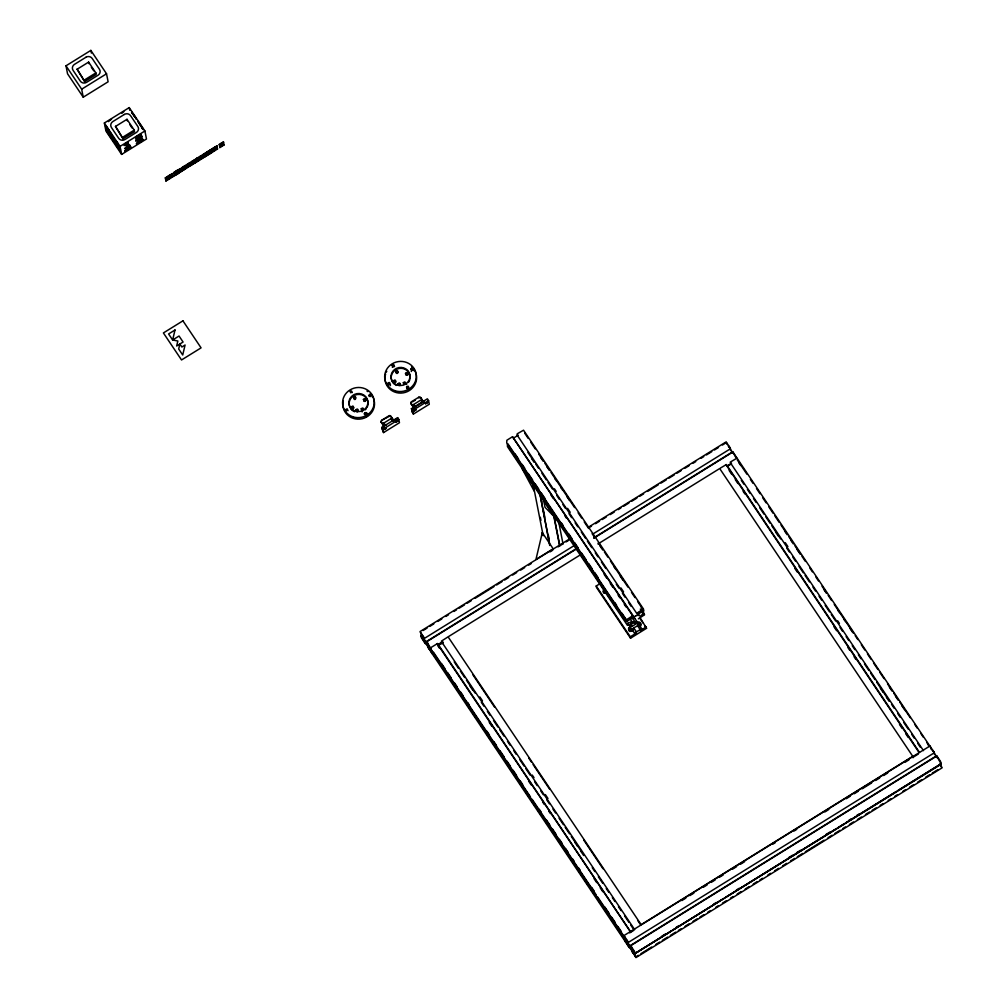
<?xml version="1.0" encoding="UTF-8"?>
<svg xmlns="http://www.w3.org/2000/svg" width="1008" height="1008" viewBox="0 0 1008 1008"><rect width="100%" height="100%" fill="white"/><g stroke="black" fill="none" stroke-linecap="round" stroke-linejoin="round"><path stroke-width="1.5" d="M423.814 637.283L420.55 632.268M424.885 642.751L421.268 636.187M430.895 648.95L427.266 642.361M627.732 941.321L624.38 936.193M628.816 946.764L625.162 940.199M634.813 952.963L634.448 951.502M733.282 452.705L734.693 455.238M937.201 756.743L938.612 759.251M130.599 146.651L130.586 146.891A2.583 0.756 -33.9 0 1 129.843 147.899L124.891 151.049L130.095 148.252A2.583 0.756 -33.9 0 0 130.826 147.256C124.954 147.911 133.157 144.61 128.747 145.391M346.235 410.773L347.105 409.865L348.05 410.672M365.929 400.604C365.362 396.761 361.481 402.255 365.387 401.335M369.193 396.547L370.289 395.653L370.969 396.673M392.339 367.303L393.196 366.131L394.582 366.584M405.594 374.359L406.766 373.124L408.013 374.522M646.279 626.9L640.13 630.706L639.954 629.748L641.68 628.677L639.274 625.086L633.704 627.82L631.285 630.491L630.038 629.899L630.454 628.803L631.663 628.891L634.511 633.125L636.237 632.054L636.426 632.999L630.29 636.804L630.554 638.203L646.544 628.299L640.156 617.778M632.079 630.416L631.071 629.282L630.164 630.529M637.762 625.54L638.467 624.582L639.601 624.96M386.354 428.287L384.275 429.559L386.366 428.161M414.061 410.999L416.203 409.664L414.124 411.075M637.573 612.725L642.877 609.361M640.345 616.127L643.658 613.368M542.304 532.615L535.941 559.478L553.165 548.806L542.304 532.615L542.795 535.147M350.494 392.641L351.338 391.961L352.246 392.54M366.66 414.792L365.816 413.545L365.098 414.88M390.398 385.661C391.394 383.116 386.669 383.985 388.483 386.001M406.841 388.584L407.988 387.652L409.198 388.445M141.044 134.681C131.809 144.887 146.21 132.086 139.217 135.185A5.279 1.55 -33.9 0 0 137.378 136.345L135.526 137.932L136.584 137.756C146.677 130.145 126.126 148.945 141.989 136.962L141.649 136.055L137.957 138.335M191.457 165.173L191.923 164.052L195.766 162.502M191.911 161.393L189.517 166.37L188.912 163.258L197.089 158.193L197.694 161.305L189.517 166.37L197.089 158.193M219.845 147.571L223.436 141.876L224.041 144.976L219.845 147.571L219.24 144.472L223.436 141.876M633.326 617.942L632.482 618.71M139.797 139.835C134.996 146.992 140.011 136.534 139.86 140.553M128.533 148.214L126.605 148.63M395.665 382.523C397.354 380.003 392.049 380.293 393.939 382.624M204.926 156.87L210.143 150.066L210.76 153.254L204.926 156.87L204.296 153.682L210.143 150.066M137.781 140.855L141.082 137.68L141.7 139.999L141.082 137.68M139.822 141.221L136.445 143.816L141.322 138.046M211.592 152.687L216.884 145.883L217.501 149.033L211.592 152.687L210.974 149.549L216.884 145.883M108.423 121.603L111.548 119.171M125.143 151.414L128.961 148.126L125.962 149.033L128.218 146.815L124.614 148.693L130.221 145.517L128.621 147.559M174.434 175.77L180.256 168.588L180.886 171.776L174.434 175.77L173.817 172.57L180.256 168.588M182.183 170.919L187.853 163.926L188.458 167.026L182.183 170.919L181.579 167.819L187.853 163.926M197.883 161.192L203.641 154.136L204.259 157.235L197.883 161.192L197.266 158.092L203.641 154.136M165.929 180.986L172.343 173.54L172.948 176.639L165.929 180.986L165.325 177.887L172.343 173.54M136.08 140.629C137 138.184 141.548 133.157 136.345 137.39L135.286 137.579L139.633 134.505M634.511 633.125L641.68 628.677M441.995 643.684L442.789 642.638M126.239 143.476L124.992 145.328L126.239 143.476L126.907 146.286L128.696 145.177L127.852 141.712L128.696 145.177M124.664 144.283L126.378 142.619L124.047 145.467L124.992 145.328M383.481 427.014L383.62 427.694M396.169 419.92L396.585 419.164L394.96 419.908M413.116 408.719L413.847 408.139M518.301 435.128L513.563 438.115M442.827 642.121L438.165 645.044M125.294 148.264L128.318 146.525L125.962 149.033M353.342 408.807C355.748 406.463 349.94 406.022 351.855 408.706M407.711 375.064L405.783 374.926M399.848 385.61C402.167 383.355 396.572 382.927 398.425 385.51M731.556 463.214L726.982 466.061M210.634 152.523L206.753 154.879L209.11 152.17L206.527 153.128L210.193 150.368L207.383 151.78L204.826 153.846L205.04 154.489L206.665 153.909L204.838 156.101A2.583 0.756 -33.9 0 0 205.758 156.076L210.748 153.077M125.597 147.319L128.255 145.631M383.733 426.812L384.552 426.346M127.84 148.806L124.891 151.049M169.684 175.178L167.139 177.017A4.12 1.21 -33.9 0 0 165.778 178.592L166.055 179.903A4.133 1.21 -33.9 0 0 167.744 179.613L170.554 178.126M185.22 165.564L182.083 167.983L182.083 168.664L183.38 168.336L182.108 170.188A2.457 0.718 -33.9 0 0 182.977 170.163L185.296 168.991M427.48 644.893L428.06 646.178M65.986 65.81L90.846 50.4L106.533 73.786L108.108 81.787L83.236 97.196L67.549 73.811L65.986 65.81L81.673 89.195L83.236 97.196M77.15 69.224L88.628 62.105L95.861 72.904L96.163 74.441L84.697 81.56L77.15 69.224L84.697 81.56M84.395 80.01L95.861 72.904M81.673 89.195L106.533 73.786M104.353 123.014L129.226 107.604L144.913 130.99L146.475 138.991L121.615 154.4L105.928 131.015L104.353 123.014L120.04 146.399L121.615 154.4M123.833 111.598L121.892 113.312M106.042 128.281L105.588 125.975L113.954 140.074L113.501 137.768L109.544 131.872L106.042 128.281L109.053 130.738M106.193 129.263L107.629 131.909M115.517 126.428L126.995 119.309L134.24 130.108L134.543 131.645L123.064 138.764L115.517 126.428L123.064 138.764M108.662 134.253C108.675 130.007 108.99 137.378 107.692 131.481L109.658 135.425L110.578 134.984L109.658 135.425M108.612 132.867L108.07 131.242L109.04 134.026M109.998 134.177L119.435 146.601L114.106 138.688M110.2 135.223L111.485 138.474L109.418 135.374L111.056 136.408M110.036 136.307L110.981 135.878M111.749 135.967L110.666 133.006M113.501 137.768L114.332 139.835M112.556 138.965C109.343 133.938 116.311 144.32 113.236 139.986L113.539 141.523L112.064 137.428M122.762 137.214L134.24 130.108M115.706 141.863L118.062 144.572M142.493 128.911L139.784 124.072M117.268 146.286L117.76 147.811L117.772 145.706L120.418 151.78L119.473 148.982M117.382 145.946L114.534 141.687L116.89 146.525L117.331 145.681M118.579 146.916L120.166 150.847L118.579 146.916L120.494 149.99M120.04 146.399L144.913 130.99M126.617 142.985L128.092 142.078M120.166 150.847L119.322 148.252L120.103 150.23M119.02 148.894L119.322 148.252M126.668 145.921L128.457 144.812M135.841 140.263L141.889 136.408M137.68 141.977L139.961 141.07L136.445 143.816M141.46 139.633L142.481 139.003L142.821 139.873L140.188 142.229L142.72 139.356M197.656 160.033L198.677 159.403L198.286 157.462M197.757 160.549L198.778 159.919L198.904 160.562M204.133 156.593L200.642 159.478M211.491 152.145C222.239 146.462 206.35 153.884 213.154 148.226A5.279 1.55 -33.9 0 1 214.994 147.105L216.997 146.311L213.343 149.373L217.413 148.567M364.241 413.62L365.791 412.663L367.403 413.444M364.329 414.112L365.879 413.154L367.504 413.935M366.03 416.632L367.567 415.674M413.759 408.177A3.755 3.566 -11.1 0 0 413.343 407.345L411.113 403.502A1.361 1.285 -11.1 0 1 411.529 401.713L418.799 397.215A1.361 1.285 -11.1 0 1 420.676 397.58L422.768 400.705A3.755 3.566 -11.1 0 0 424.204 401.94M383.922 426.674A3.755 3.566 -11.1 0 0 383.506 425.83L381.289 422.087A1.361 1.285 -11.1 0 1 381.717 420.298L388.987 415.8A1.361 1.285 -11.1 0 1 390.852 416.165L392.956 419.29A3.755 3.566 -11.1 0 0 394.38 420.525M393.7 420.613A3.755 3.566 -11.1 0 1 393.07 419.908L390.978 416.77A1.361 1.285 -11.1 0 0 389.101 416.405L381.717 420.298M412.889 401.663L415.309 400.163M385.207 425.263L383.758 423.108L390.802 418.748A8.933 1.046 58.2 0 0 392.755 420.903M415.031 406.678L413.582 404.523L420.613 400.163A8.606 1.008 58.2 0 0 422.894 402.507M411.466 408.668L427.379 398.815L428.589 400.604L429.295 404.233L413.381 414.086L411.466 408.668L413.381 414.086M381.692 427.518L397.606 417.652L398.815 419.454L399.458 422.717L383.544 432.583L381.692 427.518L383.544 432.583M423.02 401.953L415.976 406.312A8.606 1.008 58.2 0 1 416.002 406.741M412.675 410.47L428.589 400.604M382.901 429.307L398.815 419.454M512.581 436.829L632.848 615.334L631.235 617.803M540.2 494.815L549.713 545.479M569.747 538.801L420.071 631.55L421.949 635.922M588.458 527.197L726.113 441.895L730.283 448.069L730.409 448.774L592.767 534.076M423.121 630.529L427.127 628.047M429.799 626.384L433.818 623.902M437.825 621.419L441.832 618.937M445.838 616.455L448.51 614.792M453.865 611.478L456.536 609.827M459.207 608.164L464.549 604.85M467.221 603.2L471.227 600.718M475.247 598.235L493.945 586.631M496.629 584.98L501.971 581.666M504.643 580.016L508.649 577.521M512.656 575.039L516.663 572.557M520.682 570.074L524.689 567.592M528.696 565.11L531.367 563.447M550.078 551.855L552.749 550.192M558.092 546.878L562.111 544.396M566.118 541.913L568.789 540.263M588.836 527.839L591.507 526.176M595.514 523.694L599.521 521.212M602.204 519.548L606.211 517.066M610.218 514.584L614.225 512.102M618.232 509.62L620.903 507.956M623.587 506.306L628.929 502.992M631.6 501.329L636.943 498.028M639.614 496.364L643.621 493.882M647.64 491.4L658.325 484.772M660.996 483.109L666.351 479.808M669.022 478.145L674.365 474.831M677.036 473.18L681.043 470.698M685.049 468.203L689.069 465.721M693.076 463.239L695.747 461.588M701.089 458.275L703.76 456.611M706.432 454.961L711.787 451.647M714.458 449.984L718.465 447.502M722.471 445.019L726.478 442.537L726.793 444.163M574.056 545.668L424.381 638.417L423.272 636.804M576.387 548.629L426.699 641.39L428.148 644.465M593.75 537.869L732.74 451.735L934.34 752.774L628.299 942.43L627.203 940.817M576.589 548.856L426.913 641.605M593.964 538.083L732.955 451.962M447.325 637.321L441.466 641.101L441.605 641.806L634.662 929.628M580.545 554.753L448.094 636.842L641.151 924.664L912.757 756.34L719.699 468.531L597.946 543.98M720.455 468.052L726.377 464.537L919.435 752.359M437.573 644.818L441.592 642.335M439.349 644.843L443.356 642.361M728.003 465.961L730.687 464.297M630.554 638.203L596.484 587.399L596.207 586.001L599.886 583.72M633.465 617.161L632.407 618.295M635.758 615.737L633.49 617.274M641.567 612.511L643.835 610.949L643.432 608.933L523.543 430.202L517.217 433.805L517.003 434.876L636.892 613.62L638.795 612.599M638.215 615.157L637.283 615.485M629.987 622.377L631.159 621.81M628.173 625.162L633.679 621.747M638.341 618.849L644.553 614.779L642.424 610.054M635.153 618.95L636.854 621.482L631.285 624.217L629.672 625.93L631.411 624.859L631.6 625.804L629.622 627.026A2.268 2.155 -11.1 0 0 628.916 630.013A2.268 2.155 -11.1 0 0 632.041 630.617L634.007 629.408M636.854 621.482L635.128 622.553L635.305 623.511L637.283 622.289A2.268 2.155 -11.1 0 1 640.395 622.894A2.268 2.155 -11.1 0 1 639.689 625.88L639.841 626.648A2.268 2.155 -11.1 0 0 640.634 625.817M629.937 631.525A2.268 2.155 -11.1 0 1 629.773 627.795L637.434 623.057A2.268 2.155 -11.1 0 1 640.836 625.288M632.092 629.534L633.83 628.45M637.535 626.157L639.274 625.086M930.069 745.907L623.99 935.563L624.771 937.39M629.71 932.879L633.73 930.397M681.836 900.585L685.843 898.103M689.85 895.608L693.857 893.126M703.219 887.33L707.225 884.848M711.232 882.365L715.239 879.883M719.258 877.388L723.265 874.906M732.614 869.11L736.621 866.628M740.641 864.146L744.647 861.664M772.708 844.263L775.379 842.612M794.09 831.02L796.761 829.357M824.834 811.969L828.841 809.487M846.216 798.714L850.223 796.232M854.23 793.75L858.236 791.267M862.243 788.773L871.605 782.977M875.612 780.494L879.619 778.012M883.625 775.53L887.645 773.048M905.008 762.275L909.027 759.793M913.034 757.31L918.376 753.997M936.873 755.962L630.844 945.617M661.538 936.394L665.557 933.912M676.242 927.284L678.913 925.634M713.664 904.1L716.335 902.45M736.382 890.026L739.053 888.363M788.495 857.72L792.515 855.238M796.522 852.755L800.528 850.273M825.917 834.536L829.924 832.054M848.635 820.462L851.306 818.798M856.661 815.485L859.333 813.834M671.089 931.102L635.002 953.455L941.283 764.165L940.477 761.342L936.659 755.748L630.63 945.391L632.066 948.465M673.76 929.439L723.215 898.796M725.886 897.145L835.468 829.231M838.139 827.581L843.482 824.267M846.153 822.604L895.608 791.96M898.279 790.31L941.044 763.812L635.04 953.593L632.092 948.944M638.278 955.307L635.607 956.97L635.355 956.126M640.949 953.656L651.634 947.029M655.654 944.546L659.66 942.064M662.332 940.401L667.674 937.087M670.345 935.437L675.7 932.123M678.371 930.46L681.043 928.809M685.049 926.327L689.056 923.845M693.063 921.35L697.082 918.868M699.754 917.217L703.76 914.735M707.767 912.24L710.438 910.589M715.793 907.276L718.465 905.625M722.471 903.13L726.478 900.648M730.485 898.166L733.156 896.515M737.176 894.02L741.182 891.538M745.189 889.056L749.196 886.574M753.203 884.092L757.21 881.597M759.893 879.946L762.565 878.296M767.907 874.982L770.578 873.319M774.585 870.836L778.592 868.354M782.611 865.872L786.618 863.377M790.625 860.895L794.632 858.413M797.303 856.762L802.658 853.448M805.329 851.785L824.04 840.193M828.047 837.711L832.054 835.229M834.725 833.566L840.067 830.252M842.751 828.601L845.422 826.938M849.429 824.456L853.436 821.974M857.443 819.491L861.449 817.009M865.469 814.514L869.476 812.032M872.147 810.382L876.154 807.899M880.16 805.405L882.832 803.754M888.187 800.44L890.858 798.79M894.865 796.295L897.536 794.644M902.878 791.33L905.549 789.68M909.569 787.185L913.576 784.703M917.582 782.221L921.589 779.738M925.596 777.256L929.615 774.774M932.287 773.111L937.629 769.797M508.435 446.09L510.64 450.11M929.061 746.474L926.843 742.48M625.943 941.17L625.162 941.422L432.067 653.549L432.016 651.143M128.381 147.218L130.536 146.525M635.809 615.976L638.089 614.452M397.354 373.464C400.592 370.679 393.271 371.057 396.724 373.489M357.487 411.806C360.562 409.525 353.997 409.021 356.593 411.743M537.781 489.586L535.298 487.103M605.354 590.915L605.178 592.666M736.961 458.136L730.283 462.118L730.422 462.823L923.479 750.645M220.714 143.564L223.587 142.67L221.117 144.081L221.634 146.475M642.814 610.105L641.264 607.446M643.721 614.741L642.172 612.083M188.912 163.258L197.694 161.305L194.103 160.045M165.325 177.887L172.948 176.639M197.266 158.092L204.259 157.235M181.579 167.819L188.458 167.026M173.817 172.57L180.886 171.776M210.974 149.549L217.501 149.033M199.937 156.442L204.044 156.139M204.296 153.682L210.76 153.254M219.24 144.472L224.041 144.976M729.817 447.665L728.608 445.964M428.312 647.829L429.559 649.53M430.643 650.223L431.689 652.932M432.029 653.587L427.757 646.72M931.417 749.284L930.85 748.478M933.748 751.666L932.627 750.091M940.855 763.308L938.826 759.919M631.159 946.361L634.561 951.602M632.243 951.829L633.49 953.53M634.574 954.223L635.468 956.239M631.562 618.37L626.623 621.621L506.722 442.89L506.848 440.244L512.555 436.691L632.444 615.434M628.74 622.616L627.656 623.171L627.77 624.229M627.48 625.426L507.465 446.62L507.415 444.226M361.948 410.81L361.859 408.794L363.737 409.702M728.797 446.771L728.154 445.838M941.623 767.315L940.943 766.357M421.861 635.355L423.977 640.181M424.091 638.933L425.54 641.214M424.003 640.66L428.904 648.346M428.173 644.944L431.109 649.593M429.332 648.686L430.744 650.727M625.779 939.355L627.896 944.194M628.022 942.946L629.458 945.227M627.921 944.672L632.822 952.358M633.263 952.699L634.662 954.74M131.594 111.926L135.488 117.671M735.386 456.637L735.979 457.468M931.342 748.768L932.551 750.569M424.897 641.138L424.381 640.508M426.964 643.268L425.502 640.975M628.828 945.151L628.299 944.509M630.895 947.268L629.42 944.987M543.816 499.779L543.262 498.973M403.767 384.565L403.943 382.712L405.758 383.317M937.692 758.444L933.181 751.149M131.544 112.518L132.111 113.224M132.653 113.539L133.333 114.458M641.453 611.969L638.858 613.759L639.223 615.913M632.142 616.09L626.863 619.592M132.439 113.652L133.119 114.635M732.904 453.172L729.263 447.149M737.276 459.862L739.897 463.768M741.649 466.376L746.89 474.188M750.38 479.405L753.001 483.311M756.504 488.515L759.994 493.731M762.615 497.637L766.105 502.841M768.726 506.747L773.098 513.261M774.837 515.869L779.209 522.383M780.961 524.979L786.202 532.804M788.823 536.71L792.313 541.913M794.934 545.819L799.306 552.334M801.927 556.24L805.417 561.443M809.789 567.958L812.41 571.864M815.9 577.08L818.521 580.986M822.011 586.19L825.514 591.406M828.135 595.312L831.625 600.516M834.246 604.422L838.618 610.936M840.357 613.544L844.729 620.059M846.481 622.654L853.461 633.074M855.212 635.683L857.833 639.589M861.323 644.805L864.826 650.009M867.447 653.915L870.937 659.131M873.558 663.037L877.93 669.539M879.669 672.147L884.041 678.661M887.531 683.865L891.034 689.081M893.655 692.987L897.145 698.191M899.766 702.097L904.138 708.611M905.877 711.22L910.249 717.734M914.621 724.248L917.242 728.154M920.732 733.358L923.353 737.264M739.166 463.176L740.905 465.772M784.589 530.901L787.21 534.807M790.7 540.011L793.321 543.917M796.824 549.133L800.314 554.337M823.901 589.504L826.522 593.41M837.875 610.331L839.626 612.94M843.998 619.454L845.737 622.062M850.109 628.576L852.73 632.482M889.421 687.179L892.042 691.085M895.532 696.289L898.153 700.195M901.643 705.411L905.146 710.615M940.149 763.585L942.014 767.894L635.972 957.6L631.676 950.733M785.27 542.669L787.891 546.588M837.673 620.815L839.425 623.423M741.296 480.325L743.917 484.231M747.419 489.447L750.04 493.353M753.53 498.557L756.151 502.463M759.641 507.679L764.014 514.181M765.765 516.789L770.125 523.303M771.876 525.911L776.248 532.413M777.987 535.021L780.608 538.927M786.731 548.05L789.352 551.956M792.842 557.159L795.463 561.065M798.953 566.282L803.326 572.796M805.064 575.392L809.437 581.906M812.927 587.122L815.548 591.028M819.05 596.232L821.671 600.138M825.161 605.354L829.534 611.856M831.272 614.464L835.645 620.978M840.017 627.493L842.638 631.399M846.128 636.602L848.749 640.508M852.239 645.725L854.86 649.631M858.362 654.835L860.983 658.741M864.473 663.957L868.846 670.471M870.584 673.067L874.957 679.581M876.708 682.189L881.068 688.703M882.819 691.299L887.191 697.813M891.551 704.327L894.172 708.233M897.674 713.45L900.295 717.356M903.785 722.56L908.158 729.074M911.648 734.278L914.269 738.184M917.759 743.4L920.38 747.306M775.543 531.972L778.163 535.878M880.362 688.25L882.983 692.156M886.486 697.372L889.106 701.278M725.974 464.638L919.031 752.459M729.162 470.509L731.783 474.415M735.286 479.619L737.906 483.525M743.148 491.337L744.887 493.945M794.682 568.184L797.303 572.09M833.994 626.787L836.615 630.693M847.967 647.627L849.719 650.223M854.091 656.737L855.83 659.345M899.514 724.462L902.135 728.368M905.625 733.585L908.246 737.491M524.74 433.226L528.242 438.455M530.863 442.361L535.235 448.888M538.738 454.104L542.241 459.32M544.862 463.239L548.365 468.455M550.985 472.374L555.37 478.888M557.109 481.496L561.494 488.023M563.245 490.631L574.623 507.591M578.113 512.807L581.616 518.036M584.249 521.942L588.622 528.469M592.124 533.686L594.745 537.604M598.248 542.821L601.751 548.037M604.372 551.956L607.874 557.172M610.495 561.091L614.867 567.605M616.619 570.213L627.997 587.173M631.499 592.402L635.002 597.618M637.623 601.524L641.126 606.753M540.628 457.418L543.249 461.324M546.752 466.553L549.373 470.459M554.627 478.296L556.378 480.904M560.75 487.418L562.502 490.027M566.874 496.553L569.507 500.472M600.138 546.134L602.759 550.04M614.137 567L615.888 569.621M620.26 576.135L622.881 580.054M640.294 609.059L641.945 611.188M554.438 488.779L556.189 491.387M567.567 508.347L570.188 512.266M620.941 587.929L623.574 591.847M639.563 617.879L643.054 623.083M644.805 625.691L646.544 628.299M527.902 452.416L532.274 458.93M535.777 464.146L538.398 468.065M541.901 473.281L546.273 479.808M548.024 482.416L552.397 488.943M556.781 495.457L559.402 499.376M562.905 504.592L565.526 508.511M569.029 513.727L571.649 517.646M575.152 522.862L577.773 526.768M581.276 531.997L585.661 538.511M587.399 541.12L591.784 547.646M595.287 552.863L597.908 556.781M601.411 561.998L605.783 568.525M616.279 584.174L618.912 588.092M622.415 593.309L625.036 597.227M628.538 602.444L631.159 606.362M531.569 458.489L534.19 462.395M633.276 615.938L635.027 618.547M550.759 494.752L553.379 498.67M564.757 515.63L566.509 518.238M604.132 574.346L606.766 578.252M610.268 583.468L612.889 587.387M618.143 595.211L619.895 597.82M624.267 604.346L626.018 606.955M633.301 619.391L635.002 621.923M637.409 625.514L639.828 629.118M630.239 619.076L631.991 621.684M633.704 627.82L636.111 631.411M515.113 453.915L518.603 459.144M522.106 464.36L524.74 468.266M528.23 473.495L532.615 480.01M535.235 483.928L538.738 489.145M541.359 493.063L544.862 498.28M561.494 523.064L563.245 525.672M568.487 533.497L571.99 538.726M574.61 542.632L578.113 547.848M581.616 553.077L585.988 559.591M588.622 563.51L592.124 568.726M594.745 572.645L598.248 577.861M614.867 602.645L616.619 605.254M621.873 613.091L627.127 620.915L627.064 619.542M507.982 443.948L627.026 621.52M527.134 474.188L529.754 478.107M533.257 483.323L535.891 487.242M546.386 502.891L548.138 505.499M586.643 562.905L589.264 566.824M592.767 572.04L595.388 575.959M599.773 582.473L601.524 585.081M612.902 602.053L615.523 605.959M514.143 455.326L518.515 461.853M521.149 465.759L522.9 468.367M529.024 477.502L539.519 493.164M541.271 495.772L545.656 502.286M554.4 515.34L557.903 520.556M561.406 525.773L564.026 529.691M567.529 534.908L570.15 538.826M574.535 545.341L578.025 550.57M580.658 554.476L585.031 561.002M587.651 564.908L592.906 572.746M594.657 575.354L599.029 581.881M600.781 584.489L605.153 591.003M607.786 594.922L611.289 600.138M613.91 604.057L617.413 609.273M620.915 614.489L623.536 618.408M596.207 586.001L630.29 636.804M420.676 397.58L422.906 401.411L422.768 400.705M411.113 403.502L413.204 406.64A3.755 3.566 -11.1 0 1 413.784 408.391M390.802 418.748L392.251 420.903M381.289 422.087L383.393 425.225A3.755 3.566 -11.1 0 1 383.96 426.976M140.099 125.03C132.262 112.543 148.693 136.823 141.624 127.31M141.989 136.962L141.649 136.055M142.821 139.873L142.481 139.003M91.337 67.246L93.757 70.85M129.717 124.45L132.124 128.054M139.747 139.86L140.188 142.229M125.861 148.529L126.202 149.386M106.76 126.92L109.141 130.46M116.651 141.662L118.238 144.018M472.828 674.705L494.663 707.263M528.734 758.066L531.355 761.972M533.106 764.568L549.7 789.314M583.771 840.105L602.986 868.757M637.938 920.858L640.559 924.764M108.335 132.728L109.418 135.374M116.89 146.525L117.76 147.811M479.846 696.919L482.467 700.825M532.262 775.051L534.013 777.659M545.366 794.594L547.987 798.5M454.23 661.916L458.59 668.43M460.341 671.026L464.713 677.54M466.452 680.148L470.824 686.662M472.576 689.258L475.196 693.164M481.307 702.286L483.928 706.192M487.418 711.396L490.039 715.315M493.542 720.518L497.902 727.033M499.653 729.641L504.025 736.142M507.515 741.359L510.136 745.265M513.626 750.469L516.247 754.375M519.75 759.591L524.11 766.105M525.861 768.701L530.233 775.215M534.593 781.729L537.214 785.635M540.716 790.839L543.337 794.758M546.827 799.961L549.448 803.867M552.938 809.084L555.559 812.99M559.049 818.194L563.422 824.708M565.173 827.316L569.533 833.818M571.284 836.426L575.656 842.94M577.395 845.548L581.767 852.05M592.25 867.686L594.871 871.592M598.361 876.796L602.734 883.31M606.224 888.527L608.845 892.433M612.347 897.637L614.968 901.543M618.458 906.759L621.079 910.665M624.569 915.869L628.942 922.383M630.693 924.991L633.314 928.897M470.119 686.209L472.739 690.115M574.951 842.486L577.571 846.392M581.062 851.609L583.682 855.515M437.144 643.621L630.214 931.442M437.724 645.586L439.475 648.182M489.271 722.421L491.891 726.327M528.57 781.024L531.191 784.93M542.556 801.864L544.295 804.472M548.667 810.974L550.418 813.582M594.09 878.699L596.711 882.605M600.214 887.821L602.834 891.727M441.441 663.428L444.931 668.644M447.552 672.55L451.055 677.754M454.545 682.97L457.166 686.876M460.656 692.08L463.277 695.986M467.649 702.5L469.4 705.109M486.864 731.153L489.485 735.059M493.857 741.573L496.478 745.479M499.968 750.683L504.34 757.197M506.961 761.103L510.451 766.319M513.072 770.225L516.575 775.429M520.065 780.646L522.686 784.552M539.28 809.298L541.031 811.894M546.273 819.706L549.763 824.922M552.384 828.828L555.887 834.032M559.377 839.248L561.998 843.154M565.488 848.358L568.109 852.264M572.481 858.778L574.22 861.386M578.592 867.901L580.343 870.509M591.696 887.431L594.317 891.337M604.8 906.973L609.172 913.475M611.793 917.381L615.283 922.597M617.904 926.503L621.394 931.707M433.453 652.176L530.447 796.874M532.174 799.344L595.967 894.55M597.694 897.019L624.796 937.528M426.951 643.142L427.757 644.641M431.084 649.454L625.867 939.922M630.869 947.142L631.676 948.641M452.579 682.366L454.318 684.974M458.69 691.488L462.181 696.692M465.683 701.908L468.304 705.814M471.794 711.018L474.415 714.924M511.106 769.633L513.727 773.539M518.099 780.041L519.838 782.649M524.21 789.163L525.949 791.771M537.314 808.693L539.935 812.599M563.522 847.766L567.013 852.982M570.503 858.186L573.124 862.092M576.626 867.308L579.247 871.214M615.938 925.911L618.559 929.817M622.919 936.331L624.67 938.927M433.49 654.419L436.993 659.635M440.483 664.839L443.104 668.745M446.594 673.961L449.215 677.867M453.587 684.369L457.96 690.883M459.698 693.491L464.071 700.006M466.691 703.912L470.182 709.115M472.802 713.021L476.305 718.238M479.795 723.442L484.168 729.956M485.906 732.564L490.279 739.078M492.899 742.984L496.39 748.188M499.01 752.094L502.501 757.31M506.003 762.514L517.356 779.449M519.107 782.044L523.467 788.558M525.218 791.167L529.591 797.681M532.211 801.587L535.702 806.791M538.322 810.697L541.813 815.913M545.315 821.117L547.936 825.023M551.426 830.239L554.047 834.145M558.419 840.659L562.779 847.174M564.53 849.769L568.903 856.283M571.523 860.189L575.014 865.406M577.634 869.312L582.876 877.124M584.627 879.732L588.987 886.234M590.738 888.842L595.111 895.356M597.731 899.262L601.222 904.466M603.842 908.372L607.333 913.588M610.835 918.792L613.456 922.698M615.195 925.306L622.188 935.726M623.939 938.335L625.678 940.93M425.426 643.759L421.382 637.762L420.802 635.33M629.345 947.759L625.3 941.774L624.721 939.343M734.908 455.918L734.58 455.137M133.85 114.925L135.198 117.142M133.472 115.164L134.165 116.273M934.693 754.639L934.038 753.316M730.775 450.639L730.107 449.316M631.323 948.868L631.978 950.191M135.614 117.923L136.307 119.41M413.431 370.541L411.907 369.81L411.239 371.549M631.147 948.011L631.84 949.486M427.228 643.999L427.921 645.485M930.397 746.563L930.649 747.382M912.757 756.34L913.034 757.751M639.689 611.717L639.626 612.473M637.283 622.289L637.434 623.057M632.041 630.617L632.192 631.399M629.622 627.026L629.773 627.795M627.984 624.179L627.908 624.922M558.583 521.287L563.069 544.207M554.085 516.335L559.78 545.366M553.342 513.866L559.642 545.958M630.756 932.047L437.56 643.52L431.122 647.451L431.323 649.807M540.301 494.185L541.8 501.82M543.299 509.468L544.799 517.104M548.402 535.437L548.995 538.499M539.96 494.449L549.549 543.35M626.485 939.632L626.737 940.439M540.338 517.293L540.931 520.342M533.295 485.276L543.186 535.702M427.946 401.726L428.085 402.431M418.799 397.215L418.937 397.921M413.204 406.64L413.343 407.345M411.529 401.713L411.667 402.419A1.361 1.285 -11.1 0 0 411.251 404.208M397.606 417.652L398.135 420.311M422.566 635.62L422.818 636.426M129.226 107.604L129.742 110.275M126.995 119.309L127.298 120.859M126.907 146.286L126.479 143.842M106.583 129.024L107.251 132.149M90.846 50.4L91.375 53.071M88.628 62.105L88.931 63.655M393.17 420.399L393.221 420.676A8.933 1.046 58.2 0 1 393.221 420.878M386.127 424.759L386.177 425.036A8.933 1.046 58.2 0 1 383.758 423.108M415.913 373.262A15.863 15.044 -11.1 0 1 400.894 393.095A15.863 15.044 -11.1 0 1 385.61 374.031M386.329 372.166A15.863 15.044 -11.1 0 1 386.782 371.272M411.541 366.748A15.863 15.044 -11.1 0 1 412.272 367.429M413.595 368.915A15.863 15.044 -11.1 0 1 415.573 372.343M394.682 384.489A9.513 9.034 -11.1 0 1 397.253 368.966A9.513 9.034 -11.1 0 1 410.042 378.592M409.765 379.751A9.513 9.034 -11.1 0 1 409.072 381.402M408.757 381.919A9.513 9.034 -11.1 0 1 408.416 382.423M406.728 384.187A9.513 9.034 -11.1 0 1 406.249 384.565M396.232 385.434A9.513 9.034 -11.1 0 1 395.703 385.157M412.927 411.68A3.755 3.566 -11.1 0 1 412.171 412.297M412.789 410.974A3.755 3.566 -11.1 0 1 412.033 411.592M415.51 406.69A8.606 1.008 58.2 0 1 413.582 404.523M419.958 397.732A1.361 1.285 -11.1 0 1 420.815 398.286M373.489 398.412A15.863 15.044 -11.1 0 1 359.856 419.114A15.863 15.044 -11.1 0 1 343.274 401.058M366.988 391.091A15.863 15.044 -11.1 0 1 367.844 391.621M370.201 393.511A15.863 15.044 -11.1 0 1 372.103 395.804M372.62 396.648A15.863 15.044 -11.1 0 1 373.086 397.517M350.897 408.883A9.513 9.034 -11.1 0 1 356.971 394.544A9.513 9.034 -11.1 0 1 367.693 405.821M367.492 406.388A9.513 9.034 -11.1 0 1 366.988 407.484M366.332 408.505A9.513 9.034 -11.1 0 1 365.967 408.983M365.551 409.437A9.513 9.034 -11.1 0 1 365.123 409.865M362.552 411.566A9.513 9.034 -11.1 0 1 361.985 411.806M354.715 411.768A9.513 9.034 -11.1 0 1 352.132 410.193M351.691 409.777A9.513 9.034 -11.1 0 1 351.275 409.349M381.415 422.705A1.361 1.285 -11.1 0 1 381.566 421.13M606.161 593.095A2.268 2.155 -11.1 0 1 604.283 589.252M603.729 593.006A2.268 2.155 -11.1 0 1 604.435 590.02M346.046 409.5C347.319 412.726 348.617 407.005 346.046 409.5M350.293 391.583C351.565 394.821 352.85 389.101 350.293 391.583M351.364 406.93C353.077 411.302 354.829 403.565 351.364 406.93M353.72 398.198C355.433 402.57 357.185 394.834 353.72 398.198M353.594 397.53C355.307 401.89 357.046 394.166 353.594 397.53M355.862 409.853C357.512 414.061 359.201 406.615 355.862 409.853M361.192 408.857C362.905 413.23 364.657 405.493 361.192 408.857M363.409 399.458C365.135 403.83 366.874 396.094 363.409 399.458M364.77 413.179C366.043 416.417 367.328 410.684 364.77 413.179M369.004 395.275C370.276 398.513 371.574 392.78 369.004 395.275M387.828 383.355C389.542 387.727 391.28 379.991 387.828 383.355M392.062 365.45C393.775 369.823 395.527 362.086 392.062 365.45M393.448 380.848C395.161 385.22 396.913 377.483 393.448 380.848M395.665 371.448C397.391 375.82 399.13 368.084 395.665 371.448M397.946 383.771C399.596 387.979 401.272 380.533 397.946 383.771M403.276 382.775C404.989 387.148 406.728 379.424 403.276 382.775M405.493 373.376C407.207 377.748 408.958 370.024 405.493 373.376M406.539 387.034C408.253 391.406 410.004 383.67 406.539 387.034M410.773 369.13C412.486 373.502 414.238 365.765 410.773 369.13M637.661 624.67C639.059 628.223 640.483 621.923 637.661 624.67M395.716 422.251L397.845 421.042L395.716 422.251M425.552 403.754L427.619 402.482L425.552 403.754M178.744 171.599L174.724 175.405C183.443 172.129 180.646 166.207 173.855 172.796L177.685 170.969L178.744 171.599M179.878 344.005L178.693 349.007L182.713 355.005L185.081 345.013L181.881 347.017L179.878 344.005M175.014 329.994L172.633 339.986L177.849 341.006L176.665 345.996L183.078 342.027L179.046 336.017L172.633 339.986L168.601 333.963L175.014 329.994M167.555 177.736L168.286 178.63L171.045 177.206L170.654 175.19L168.664 176.501A2.205 0.643 -33.9 0 0 167.706 177.446L167.555 177.736M183.922 168.563L186.556 167.593L186.404 166.786L183.922 168.563M183.859 167.202L186.291 166.27L186.165 165.577L183.859 167.202M193.095 161.204L192.238 163.233L194.443 161.872L193.095 161.204M85.97 57.242L74.491 64.361A4.536 4.297 -11.1 0 0 73.08 70.333L80.312 81.119A4.536 4.297 -11.1 0 0 86.549 82.354L98.028 75.235A4.536 4.297 -11.1 0 0 99.439 69.262L92.207 58.477A4.536 4.297 -11.1 0 0 85.97 57.242M124.337 114.446L112.858 121.565A4.536 4.297 -11.1 0 0 111.447 127.537L118.692 138.323A4.536 4.297 -11.1 0 0 124.929 139.545L136.408 132.439A4.536 4.297 -11.1 0 0 137.819 126.466L130.574 115.681A4.536 4.297 -11.1 0 0 124.337 114.446M200.151 157.147L200.416 158.332L202.457 157.059L200.151 157.147M182.939 320.834L163.397 332.942L181.528 359.969L201.071 347.861L182.939 320.834M554.627 517.142L545.013 507.263L543.766 500.951L554.627 517.142M532.917 484.76L522.056 468.569L534.152 491.072L532.917 484.76M395.01 390.726A15.863 15.044 -11.1 0 0 416.09 373.628A15.863 15.044 -11.1 0 0 390.373 365.072A15.863 15.044 -11.1 0 0 395.01 390.726M397.202 385.031A9.513 9.034 -11.1 0 0 409.853 374.774A9.513 9.034 -11.1 0 0 394.418 369.634A9.513 9.034 -11.1 0 0 397.202 385.031M352.926 416.808A15.863 15.044 -11.1 0 0 374.018 399.71A15.863 15.044 -11.1 0 0 348.289 391.154A15.863 15.044 -11.1 0 0 352.926 416.808M355.118 411.1A9.513 9.034 -11.1 0 0 367.769 400.844A9.513 9.034 -11.1 0 0 352.334 395.716A9.513 9.034 -11.1 0 0 355.118 411.1"/></g></svg>
